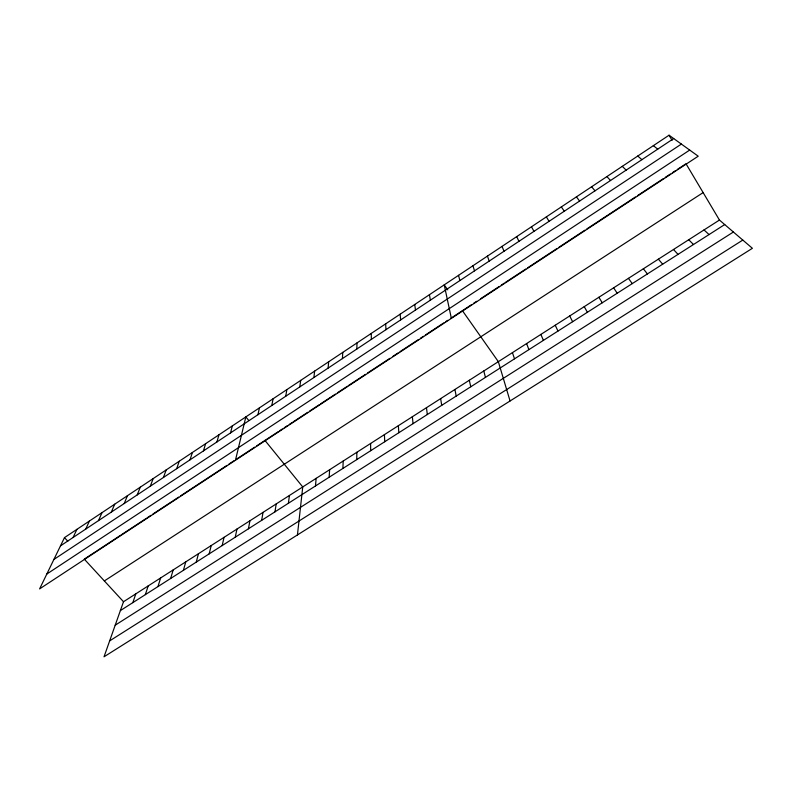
<?xml version="1.0" encoding="UTF-8"?>
<svg xmlns="http://www.w3.org/2000/svg" width="792" height="792" viewBox="0 0 792 792"><rect width="100%" height="100%" fill="white"/><g stroke="black" fill="none" stroke-linecap="round" stroke-linejoin="round"><path stroke-width="1.19" d="M356.747 459.608L356.865 452.272M356.845 349.015L356.974 342.936M342.896 468.458L343.203 461.023M342.431 358.588L342.758 352.39M329.145 477.239L329.64 469.715M328.126 368.092L328.65 361.786M315.473 485.971L316.147 478.348M297.445 534.937L302.742 486.932L264.954 440.421M313.899 377.537L314.622 371.121M288.397 503.267L289.427 495.465M299.772 386.922L300.693 380.398M274.982 511.84L276.19 503.95M285.744 396.248L286.843 389.615M261.657 520.354L263.033 512.374M248.411 528.808L249.955 520.74M271.795 405.504L273.091 398.772M235.244 537.223L236.966 529.066M257.945 414.711L259.43 407.86M222.166 545.579L224.047 537.342M235.462 460.221L245.847 416.899L248.797 420.532M209.167 553.875L211.216 545.559M230.512 432.927L232.353 425.878M196.248 562.132L198.455 553.727M183.407 570.339L185.774 561.855M216.929 441.956L218.948 434.808M170.646 578.487L173.171 569.923M203.425 450.915L205.633 443.668M157.954 586.585L160.637 577.942M190.021 459.825L192.397 452.48M145.352 594.644L148.183 585.922M132.818 602.643L135.808 593.851M176.695 468.676L179.24 461.241M719.453 220.057L123.502 601.732L104.029 656.786L752.4 248.302L719.453 220.057L686.001 163.756L677.229 169.518M163.449 477.477L166.171 469.933M150.292 486.209L153.183 478.586M137.224 494.901L140.273 487.179M124.225 503.524L127.443 495.713M111.316 512.097L114.701 504.197M98.495 520.621L102.029 512.632M85.744 529.086L89.437 521.007M73.072 537.501L76.923 529.343M64.489 537.619L39.6 588.902L698.217 156.202L669.052 135.214L64.489 537.619L67.795 541.223M60.479 545.866L673.695 138.55M53.896 559.449L681.377 144.085M46.797 574.061L689.703 150.074M95.654 551.668L84.289 559.132L123.502 601.732M96.683 550.994L120.731 535.184M121.701 534.551L146.045 518.552M147.025 517.909L150.955 515.325M152.925 514.038L171.676 501.712M172.666 501.069L178.636 497.138M180.625 495.832L226.948 465.399M228.987 464.053L234.085 460.706M236.125 459.36L254.618 447.213M256.687 445.856L278.477 431.541M279.447 430.897L282.368 428.987M284.308 427.71L287.219 425.789M289.169 424.512L292.08 422.591M293.06 421.958L307.742 412.305M309.712 411.008L319.562 404.544M320.552 403.89L335.422 394.119M337.422 392.802L347.391 386.258M348.391 385.595L365.478 374.368M367.498 373.042L389.822 358.38M392.891 356.36L398.01 352.994M400.049 351.648L418.572 339.481M420.502 338.214L423.403 336.303M425.344 335.036L433.085 329.947M434.056 329.304L443.807 322.898M445.748 321.621L447.698 320.344M450.638 318.414L471.567 304.663M473.596 303.326L476.645 301.316M480.744 298.633L499.217 286.486M501.277 285.14L504.365 283.1M505.395 282.427L525.759 269.052M527.71 267.775L557.122 248.44M559.093 247.144L584.922 230.175M586.922 228.858L608.009 215.008M609.018 214.345L635.422 196.99M637.461 195.654L663.171 178.764M665.231 177.398L670.398 174.012M672.349 172.725L675.279 170.805M104.356 580.932L703.138 192.595M120.364 610.602L724.71 224.562M115.206 625.195L733.392 232.016M109.662 640.886L742.797 240.075M653.351 145.659L657.736 149.144M637.758 156.034L641.896 159.667M704.029 229.937L709.048 234.571M622.274 166.34L626.165 170.122M688.713 239.738L693.485 244.51M606.89 176.586L610.533 180.507M673.497 249.49L678.031 254.38M658.38 259.172L662.676 264.191M591.614 186.754L595.01 190.813M643.361 268.785L647.42 273.933M576.437 196.862L579.596 201.059M628.442 278.348L632.264 283.615M447.737 289.852L444.223 284.863L451.371 318.374M462.409 310.672L498.336 361.667L510.058 400.98M561.35 206.89L564.28 211.226M613.612 287.842L617.216 293.228M598.881 297.277L602.257 302.782M546.371 216.869L549.064 221.334M669.052 135.214L672.091 140.333M584.239 306.652L587.397 312.276M531.491 226.769L533.957 231.373M569.696 315.968L572.626 321.71M516.711 236.61L518.948 241.342M555.241 325.225L557.964 331.076M540.887 334.422L543.391 340.392M502.019 246.391L504.029 251.242M526.611 343.56L528.908 349.638M487.427 256.103L489.218 261.083M512.434 352.648L514.513 358.825M472.933 265.746L474.507 270.864M483.783 370.993L485.447 377.398M458.528 275.339L459.885 280.566M469.31 380.259L470.765 386.773M454.935 389.466L456.192 396.089M429.432 294.703L430.363 300.178M440.659 398.614L441.708 405.336M414.751 304.475L415.463 310.078M426.472 407.702L427.314 414.533M412.375 416.731L413.018 423.661M400.158 314.186L400.653 319.909M398.366 425.7L398.812 432.739M385.664 323.839L385.952 329.68M384.437 434.61L384.704 441.758M371.27 333.412L371.349 339.382M370.607 443.47L370.676 450.707"/></g></svg>
